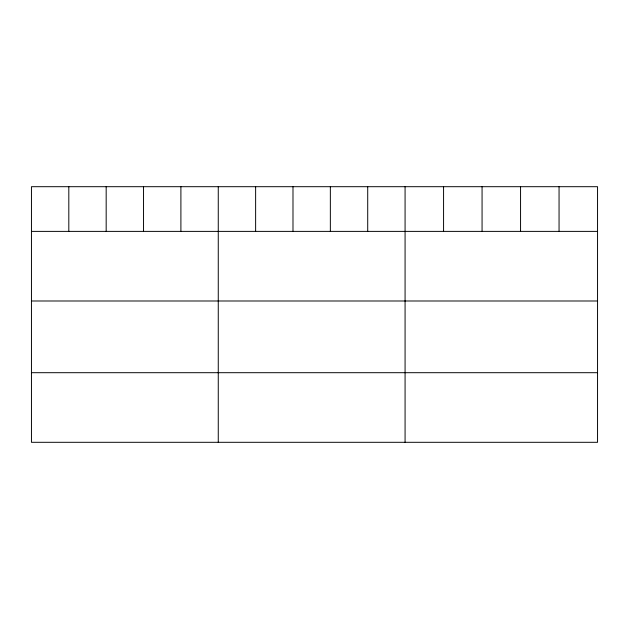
<?xml version="1.0" encoding="UTF-8"?>
<svg xmlns="http://www.w3.org/2000/svg" width="629" height="629" viewBox="0 0 629 629"><rect width="100%" height="100%" fill="white"/><g stroke="black" fill="none" stroke-linecap="round" stroke-linejoin="round"><path stroke-width="0.94" d="M597.55 231.386L597.55 442.305L31.45 442.305L31.45 186.695L597.55 186.695L597.55 231.386L31.45 231.386M31.45 300.992L597.55 300.992M31.45 372.698L597.55 372.698M559.055 186.695L559.055 231.386M520.56 186.695L520.56 231.386M482.066 186.695L482.066 231.386M443.571 186.695L443.571 231.386M405.076 186.695L405.076 442.305M367.713 186.695L367.713 231.386M330.351 186.695L330.351 231.386M292.988 186.695L292.988 231.386M255.626 186.695L255.626 231.386M218.263 186.695L218.263 442.305M180.9 186.695L180.9 231.386M143.538 186.695L143.538 231.386M106.175 186.695L106.175 231.386M68.813 186.695L68.813 231.386"/></g></svg>
